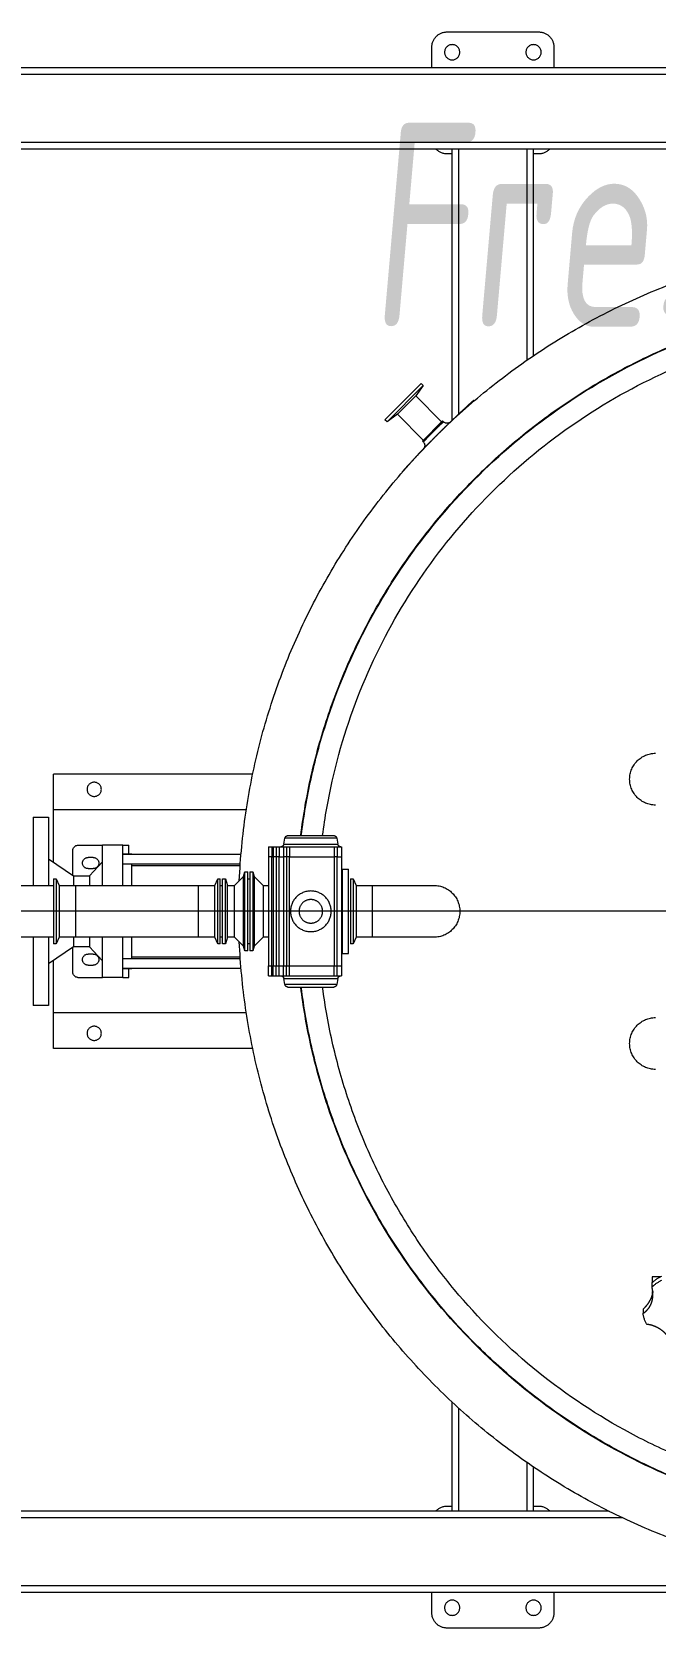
# Model space of a CAD drawing. Extents: x -681219 to -550379, y -242630 to -158199.
# Drawn here: x -648418 to -647806, y -208424 to -206854 of the extents above; entities that cross this region are included whole.
import ezdxf

# ---------------------------------------------------------------- set-up
doc = ezdxf.new("R2010")
doc.units = 0
doc.header["$LTSCALE"] = 1000
doc.linetypes.add('CENTER', pattern=[50.8, 31.75, -6.35, 6.35, -6.35])
doc.linetypes.add('DASHED2', pattern=[9.525, 6.35, -3.175])
doc.layers.get('0').update_dxf_attribs({"linetype": 'CONTINUOUS'})
doc.layers.add('future', color=4, linetype='DASHED2', lineweight=0)
doc.layers.add('text1', color=7, linetype='CONTINUOUS', lineweight=0)
doc.styles.add('ISOCP', font='isocp.shx', dxfattribs={"bigfont": 'gbcbig.shx'})

# ---------------------------------------------------------------- blocks, each defined once
blk = doc.blocks.new('Meat tank 1000l-V')
for p, q in [((455, 865), (365, 865)), ((350, 850), (350, 830)), ((470, 830), (470, 850)), ((1450, 830), (-900, 830)), ((1443.6, 823.6), (-893.6, 823.6)), ((1376.4, 756.4), (-826.4, 756.4)), ((370, 750), (-370, 750)), ((365, 745), (370, 745)), ((370, 546.5), (370, 750)), ((376.4, 750), (370, 750)), ((443.6, 750), (376.4, 750)), ((376.4, 542.1), (376.4, 750)), ((450, 750), (443.6, 750)), ((443.6, 489.1), (443.6, 750)), ((1370, 750), (450, 750)), ((450, 483), (450, 750)), ((450, 745), (455, 745)), ((480.5, 519.3), (478.4, 517.2)), ((516.2, 483.6), (480.5, 519.3)), ((428.8, 502.6), (428.3, 502.1)), ((485.8, 506.9), (460.4, 481.5)), ((478.4, 517.2), (485.8, 506.9)), ((514.1, 481.5), (478.4, 517.2)), ((503.8, 489), (485.8, 506.9)), ((478.4, 463.5), (503.8, 489)), ((503.8, 489), (514.1, 481.5)), ((459.5, 482.4), (458.6, 481.5)), ((479.3, 462.6), (459.5, 482.4)), ((514.1, 481.5), (516.2, 483.6)), ((478.4, 461.7), (479.3, 462.6)), ((499.3, 431.7), (499.5, 431.9)), ((646, 135), (842, 135)), ((842, 100), (842, 135)), ((652.4, 100), (842, 100)), ((842, 48.4), (842, 100)), ((862, 92.5), (847, 92.5)), ((847, 92.5), (847, 25.5)), ((862, 92.5), (862, 25.5)), ((559, 63.5), (559, 53.5)), ((563, 63.5), (559, 63.5)), ((563.5, 72), (562.4, 66)), ((615.6, 66), (562.4, 66)), ((563, 63.5), (563, 53.5)), ((566, 63.5), (563, 63.5)), ((563.5, 72), (614.5, 72)), ((566, 63.5), (566, 53.5)), ((610, 63.5), (566, 63.5)), ((611.5, 74.5), (566.5, 74.5)), ((610, 63.5), (610, 53.5)), ((613, 63.5), (610, 63.5)), ((613, 63.5), (613, 53.5)), ((616, 63.5), (613, 63.5)), ((615.6, 66), (614.5, 72)), ((616, 63.5), (616, 53.5)), ((620, 63.5), (616, 63.5)), ((620, 63.5), (620, 53.5)), ((623, 63.5), (620, 63.5)), ((623, 63.5), (623, 53.5)), ((626, 63.5), (623, 63.5)), ((626, 63.5), (626, 53.5)), ((627.5, 63.5), (626, 63.5)), ((627.5, 63.5), (627.5, 53.5)), ((630.5, 63.5), (627.5, 63.5)), ((630.5, 63.5), (630.5, 53.5)), ((768, 56.5), (768, 65)), ((774, 65), (768, 65)), ((774, 65), (794, 65)), ((774, 25.5), (774, 65)), ((794, 25.5), (794, 65)), ((818, 65), (794, 65)), ((559, 53.5), (559, -53.5)), ((563, 53.5), (559, 53.5)), ((563, -53.5), (563, 53.5)), ((563, 53.5), (566, 53.5)), ((566, 53.5), (566, -53.5)), ((610, 53.5), (566, 53.5)), ((610, -53.5), (610, 53.5)), ((610, 53.5), (613, 53.5)), ((613, 53.5), (613, -53.5)), ((613, 53.5), (616, 53.5)), ((616, 53.5), (616, -53.5)), ((620, 53.5), (616, 53.5)), ((620, -53.5), (620, 53.5)), ((620, 53.5), (623, 53.5)), ((623, 53.5), (623, -53.5)), ((623, 53.5), (626, 53.5)), ((626, 53.5), (626, -53.5)), ((627.5, 53.5), (626, 53.5)), ((627.5, -53.5), (627.5, 53.5)), ((627.5, 53.5), (630.5, 53.5)), ((630.5, 53.5), (630.5, -53.5)), ((774, 56.3), (657.6, 56.3)), ((774, 56.5), (765, 56.5)), ((765, 56.3), (765, 56.5)), ((806.5, 35), (794, 48.6)), ((803, 53), (808, 53)), ((847, 51.8), (822.4, 35)), ((823, 35.4), (823, 60)), ((547.5, 32), (544.5, 25.4)), ((550, 32), (547.5, 32)), ((547.5, 32), (547.5, -28.7)), ((550, 32), (550, -28.7)), ((552, -41.5), (552, 41.5)), ((558, 41.5), (552, 41.5)), ((558, -41.5), (558, 41.5)), ((559, 41.5), (558, 41.5)), ((644.8, 34.2), (636, 25.4)), ((646, 38.7), (644.8, 34.2)), ((644.8, 34.2), (644.8, 15.5)), ((649, 38.7), (646, 38.7)), ((646, 38.7), (646, 17.5)), ((649, 38.7), (649, 17.5)), ((651, 32), (649, 32)), ((654, 38.7), (651, 38.7)), ((651, 13.6), (651, 38.7)), ((655.2, 34.2), (654, 38.7)), ((654, 13.6), (654, 38.7)), ((664, 25.4), (655.2, 34.2)), ((655.2, 12), (655.2, 34.2)), ((658.4, 46.3), (774, 46.3)), ((765, 45), (658.5, 45)), ((673, 32), (671, 25.4)), ((676, 32), (673, 32)), ((673, 11.3), (673, 32)), ((676, 11.3), (676, 32)), ((680.5, 32), (678, 32)), ((678, -32), (678, 32)), ((683.5, 25.4), (680.5, 32)), ((680.5, -32), (680.5, 32)), ((765, 25.5), (765, 46.3)), ((808, 42), (803, 42)), ((822.4, 35), (806.5, 35)), ((806.5, 35), (806.5, 25.5)), ((822.4, 35), (822.4, 25.5)), ((839.5, 32), (836.5, 25.4)), ((842, 32), (839.5, 32)), ((839.5, 32), (839.5, -32)), ((842, 32), (842, -32)), ((528.5, 25.5), (468, 25.5)), ((528.5, -25.5), (528.5, 25.5)), ((544.5, 25.4), (528.5, 25.4)), ((544.5, 25.4), (544.5, -22.8)), ((636, 25.4), (630.5, 25.4)), ((636, 25.4), (636, 11.5)), ((646, 17.5), (646, -38.8)), ((649, 17.5), (649, -38.8)), ((671, 25.5), (663.9, 25.5)), ((671, 25.4), (664, 25.4)), ((664, 8.9), (664, 25.4)), ((671, 8.9), (671, 25.4)), ((678, 25.5), (676, 25.5)), ((760, 25.5), (683.5, 25.5)), ((699.5, 25.4), (683.5, 25.4)), ((683.5, -25.4), (683.5, 25.4)), ((760, 25.4), (699.5, 25.4)), ((699.5, -25.4), (699.5, 25.4)), ((820.5, 25.5), (760, 25.5)), ((820.5, 25.4), (760, 25.4)), ((836.5, 25.5), (820.5, 25.5)), ((820.5, 25.5), (820.5, 25.4)), ((836.5, 25.4), (820.5, 25.4)), ((820.5, 25.4), (820.5, -25.4)), ((836.5, 25.4), (836.5, -25.4)), ((1208.5, 25.5), (842, 25.5)), ((636, 11.5), (636, -25.4)), ((644.8, 15.5), (644.8, -34.2)), ((651, -38.8), (651, 13.6)), ((654, -38.8), (654, 13.6)), ((655.2, -34.2), (655.2, 12)), ((664, -25.4), (664, 8.9)), ((671, -25.4), (671, 8.9)), ((673, -32), (673, 11.3)), ((676, -32), (676, 11.3)), ((468, -25.5), (528.5, -25.5)), ((528.5, -25.4), (544.5, -25.4)), ((544.5, -22.8), (544.5, -25.4)), ((544.5, -25.4), (547.5, -32)), ((547.5, -28.7), (547.5, -32)), ((550, -28.7), (550, -32)), ((630.5, -25.4), (636, -25.4)), ((636, -25.4), (644.8, -34.2)), ((655.2, -34.2), (664, -25.4)), ((663.9, -25.5), (671, -25.5)), ((664, -25.4), (671, -25.4)), ((671, -25.4), (673, -32)), ((676, -25.5), (678, -25.5)), ((680.5, -32), (683.5, -25.4)), ((683.5, -25.4), (699.5, -25.4)), ((683.5, -25.5), (760, -25.5)), ((699.5, -25.4), (760, -25.4)), ((757.7, -25.4), (760, -25.5)), ((760, -25.4), (820.5, -25.4)), ((760, -25.5), (820.5, -25.5)), ((760, -25.5), (761, -25.5)), ((765, -46.3), (765, -25.5)), ((774, -65), (774, -25.5)), ((794, -65), (794, -25.5)), ((806.5, -25.5), (806.5, -35)), ((820.5, -25.4), (836.5, -25.4)), ((820.5, -25.4), (820.5, -25.5)), ((820.5, -25.5), (836.5, -25.5)), ((822.4, -25.5), (822.4, -35)), ((836.5, -25.4), (839.5, -32)), ((842, -25.5), (1208.5, -25.5)), ((847, -25.5), (847, -92.5)), ((862, -25.5), (862, -92.5)), ((547.5, -32), (550, -32)), ((558, -41.5), (552, -41.5)), ((559, -41.5), (558, -41.5)), ((644.8, -34.2), (646, -38.8)), ((646, -38.8), (649, -38.8)), ((649, -32), (651, -32)), ((651, -38.8), (654, -38.8)), ((654, -38.8), (655.2, -34.2)), ((774, -46.3), (658.4, -46.3)), ((658.5, -45), (765, -45)), ((673, -32), (676, -32)), ((678, -32), (680.5, -32)), ((794, -48.6), (806.5, -35)), ((803, -42), (808, -42)), ((806.5, -35), (822.4, -35)), ((822.4, -35), (847, -51.8)), ((823, -60), (823, -35.4)), ((839.5, -32), (842, -32)), ((559, -53.5), (559, -63.5)), ((563, -53.5), (559, -53.5)), ((566, -53.5), (563, -53.5)), ((563, -63.5), (563, -53.5)), ((610, -53.5), (566, -53.5)), ((566, -63.5), (566, -53.5)), ((613, -53.5), (610, -53.5)), ((610, -63.5), (610, -53.5)), ((616, -53.5), (613, -53.5)), ((613, -63.5), (613, -53.5)), ((620, -53.5), (616, -53.5)), ((616, -63.5), (616, -53.5)), ((623, -53.5), (620, -53.5)), ((620, -63.5), (620, -53.5)), ((626, -53.5), (623, -53.5)), ((623, -63.5), (623, -53.5)), ((627.5, -53.5), (626, -53.5)), ((626, -63.5), (626, -53.5)), ((630.5, -53.5), (627.5, -53.5)), ((627.5, -63.5), (627.5, -53.5)), ((630.5, -63.5), (630.5, -53.5)), ((657.6, -56.3), (774, -56.3)), ((765, -56.5), (765, -56.3)), ((765, -56.5), (774, -56.5)), ((768, -65), (768, -56.5)), ((808, -53), (803, -53)), ((842, -100), (842, -48.4)), ((563, -63.5), (559, -63.5)), ((562.4, -66), (563.5, -72)), ((615.6, -66), (562.4, -66)), ((566, -63.5), (563, -63.5)), ((563.5, -72), (614.5, -72)), ((610, -63.5), (566, -63.5)), ((611.5, -74.5), (566.5, -74.5)), ((613, -63.5), (610, -63.5)), ((616, -63.5), (613, -63.5)), ((614.5, -72), (615.6, -66)), ((620, -63.5), (616, -63.5)), ((623, -63.5), (620, -63.5)), ((626, -63.5), (623, -63.5)), ((627.5, -63.5), (626, -63.5)), ((630.5, -63.5), (627.5, -63.5)), ((774, -65), (768, -65)), ((774, -65), (794, -65)), ((818, -65), (794, -65)), ((847, -92.5), (862, -92.5)), ((652.4, -100), (842, -100)), ((842, -135), (842, -100)), ((646, -135), (842, -135)), ((245.6, -359.6), (253.5, -359.6)), ((253.5, -359.6), (253.5, -365.4)), ((253.5, -374.1), (252.8, -374.1)), ((253.5, -369.6), (253.5, -365.4)), ((253.5, -374.1), (253.5, -377.7)), ((262.2, -391.2), (262.2, -395.4)), ((450, -590), (450, -482.8)), ((443.6, -590), (443.6, -488.7)), ((370, -590), (370, -546.5)), ((376.4, -590), (376.4, -542.1)), ((282.7, -596.4), (1243.6, -596.4)), ((295.8, -590), (370, -590)), ((370, -585), (365, -585)), ((370, -590), (376.4, -590)), ((376.4, -590), (443.6, -590)), ((443.6, -590), (450, -590)), ((455, -585), (450, -585)), ((450, -590), (1243.6, -590)), ((12.5, -663.6), (1443.6, -663.6)), ((23, -670), (1450, -670)), ((350, -670), (350, -690)), ((470, -690), (470, -670)), ((365, -705), (455, -705))]:
    blk.add_line(p, q)
at = {"color": 8, "linetype": 'CENTER'}
blk.add_line((-973.5, 0), (1502.4, 0), dxfattribs=at)
at = {"flags": 128}
blk.add_lwpolyline([(760.6, 25.5), (758.5, 25.5), (758.3, 25.4)], dxfattribs=at)
for centre, radius in [((370, 845), 7.5), ((450, 845), 7.5), ((802, 120), 7), ((589, 0), 20), ((589, 0), 11.6), ((802, -120), 7), ((370, -685), 7.5), ((450, -685), 7.5)]:
    blk.add_circle(centre, radius)
for centre, radius, start, end in [((365, 850), 15, 90, 180), ((455, 850), 15, 0, 90), ((365, 760), 15, 221.8103, 270), ((455, 760), 15, 270, 318.1897), ((0, 0), 660, 2.6127, 270), ((0, 0), 603.5, 7.0908, 270), ((0, 0), 603, 90, 352.903), ((0, 0), 603, 7.097, 90), ((0, 0), 582.2, 90, 352.6487), ((0, 0), 582.2, 7.3513, 90), ((455.1, 485.1), 5, 226.2617, 314.9925), ((482, 458.2), 5, 135.0905, 223.7698), ((250, 130), 25.5, 270, 90), ((559.5, 66.5), 3, 270, 350), ((566.5, 71.5), 3, 90, 170), ((611.5, 71.5), 3, 10, 90), ((618.5, 66.5), 3, 190, 270), ((818, 60), 5, 0, 90), ((803, 47.5), 5.5, 90, 270), ((808, 47.5), 5.5, 270, 90), ((468, 0), 25.5, 90, 270), ((0, 0), 660, 270, 357.3873), ((803, -47.5), 5.5, 90, 270), ((808, -47.5), 5.5, 270, 90), ((818, -60), 5, 270, 0), ((0, 0), 603.5, 270, 352.9092), ((559.5, -66.5), 3, 10, 90), ((566.5, -71.5), 3, 190, 270), ((611.5, -71.5), 3, 270, 350), ((618.5, -66.5), 3, 90, 170), ((250, -130), 25.5, 270, 90), ((230.4, -388.3), 32.5, 44.6428, 65.2359), ((230.4, -392.4), 32.5, 44.6428, 65.2359), ((231.9, -391.2), 30.7, 330.7046, 352.1114), ((365, -600), 15, 90, 138.1897), ((455, -600), 15, 41.8103, 90), ((365, -690), 15, 180, 270), ((455, -690), 15, 270, 0)]:
    blk.add_arc(centre, radius, start, end)
for points, knots in [([(428.8, 502.6), (428.9, 502.5), (429, 502.4), (429.9, 501.6), (430.8, 500.8), (432, 499.7), (433.4, 498.5), (435, 497), (436.8, 495.3), (438.9, 493.4), (441.1, 491.4), (443.5, 489.2), (446, 486.8), (448.7, 484.3), (451.5, 481.6), (454.3, 478.9), (457.3, 476), (460.2, 473.1), (463.2, 470.2), (466.2, 467.2), (468.3, 465), (469.5, 463.9), (469.6, 463.7)], [0, 0, 0, 0, 0.097739, 0.147888, 0.198407, 0.247541, 0.296675, 0.346375, 0.396888, 0.446071, 0.495255, 0.545006, 0.595571, 0.64457, 0.693912, 0.743786, 0.794389, 0.84355, 0.892711, 0.942441, 0.992988, 1, 1, 1, 1]), ([(458.6, 481.5), (458.6, 481.5), (458.6, 481.5), (458.7, 481.4), (459.1, 481), (459.9, 480.4), (460.8, 479.5), (462, 478.3), (463.3, 477), (464.9, 475.5), (466.5, 474), (468.1, 472.3), (469.8, 470.6), (471.4, 469), (473, 467.4), (474.4, 465.9), (475.7, 464.6), (476.7, 463.5), (477.5, 462.7), (478.1, 462.1), (478.4, 461.8), (478.4, 461.8), (478.4, 461.8)], [0, 0, 0, 0, 0.000165, 0.053079, 0.107529, 0.160444, 0.214892, 0.267817, 0.322275, 0.375208, 0.429677, 0.482595, 0.537048, 0.58995, 0.644386, 0.697297, 0.751741, 0.804671, 0.859136, 0.912066, 0.966532, 1, 1, 1, 1]), ([(470.6, 462.7), (471.1, 462.2), (472.5, 460.8), (474.9, 458.3), (477.7, 455.4), (480.4, 452.6), (482.9, 449.9), (485.3, 447.4), (487.6, 444.9), (489.7, 442.6), (491.6, 440.5), (493.4, 438.7), (494.9, 437), (496.3, 435.5), (497.4, 434.2), (498.2, 433.3), (498.9, 432.5), (499.3, 432.1), (499.5, 431.9), (499.5, 431.9), (499.5, 431.9)], [0, 0, 0, 0, 0.030354, 0.089268, 0.148862, 0.209432, 0.268382, 0.327332, 0.386961, 0.447565, 0.506338, 0.565629, 0.625343, 0.686035, 0.744809, 0.803994, 0.863818, 0.924516, 0.983467, 1, 1, 1, 1]), ([(262.2, -395.4), (261.3, -394.8), (259.5, -393.5), (257.2, -391), (255.2, -388.1), (253.8, -384.8), (252.9, -381.3), (252.5, -377.8), (252.6, -374.2), (253.1, -371.5), (253.5, -370), (253.5, -369.6)], [0, 0, 0, 0, 0.1222035, 0.2476278, 0.3699342, 0.4962017, 0.6119194, 0.7310499, 0.8463044, 0.9644464, 1, 1, 1, 1]), ([(252.7, -373.9), (252.8, -374.2), (252.9, -375.4), (253.4, -377.5), (254.3, -380.1), (255.7, -382.9), (257.4, -385.8), (259.6, -388.6), (261.3, -390.3), (262.2, -391.2)], [0, 0, 0, 0, 0.054127, 0.194096, 0.330656, 0.471592, 0.638081, 0.809313, 1, 1, 1, 1]), ([(235.9, -422.1), (236.3, -421.2), (237.2, -419.3), (239.2, -416.5), (241.6, -413.9), (244.5, -411.6), (247.6, -409.7), (250.8, -408.2), (254.2, -407), (256.8, -406.5), (258.2, -406.3), (258.6, -406.2)], [0, 0, 0, 0, 0.1222035, 0.2476278, 0.3699342, 0.4962017, 0.6119194, 0.7310499, 0.8463044, 0.9644464, 1, 1, 1, 1])]:
    blk.add_open_spline(points, degree=3, knots=knots)

msp = doc.modelspace()

# ---------------------------------------------------------------- block references
at = {"layer": 'future', "xscale": -1}
msp.add_blockref('Meat tank 1000l-V', (-647555.0816, -207719.4401), dxfattribs=at)

# ---------------------------------------------------------------- texts
at = {"layer": 'text1', "ltscale": 20, "insert": (-647128.4925, -207477.8141), "char_height": 200, "attachment_point": 9, "style": 'ISOCP'}
msp.add_mtext_dynamic_manual_height_columns('{\\Fgbenor,-gbcbig|c134;\\Q5;\\W0.8;\\C6;Fresh Meet\\P1000L}', width=16722.717465, gutter_width=355537.5, heights=[0], dxfattribs=at)

doc.saveas('drawing.dxf')
